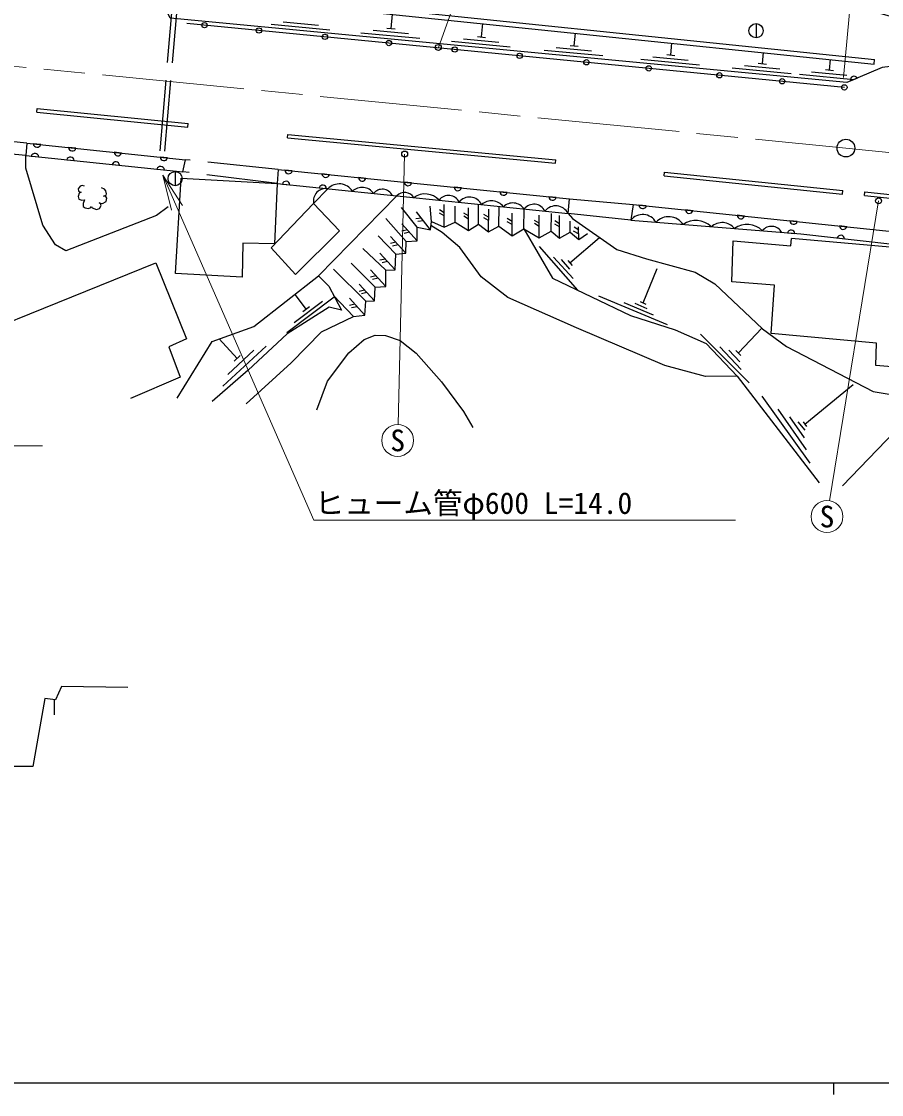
# Model space of a CAD drawing. Units: millimetres at full size, sheet at 1:1000; details may follow other scales. Extents: x 40000 to 680000, y 20000 to 380000.
# Drawn here: x 199306 to 272065, y 204000 to 294736 of the extents above; entities that cross this region are included whole.
import ezdxf
from ezdxf.enums import TextEntityAlignment as Align

# ---------------------------------------------------------------- set-up
doc = ezdxf.new("R2010")
doc.units = ezdxf.units.MM
doc.header["$LTSCALE"] = 1000
doc.linetypes.add('CHAIN', pattern=[18.5, 12, -1.5, 3.5, -1.5])
doc.linetypes.add('DASHED', pattern=[7.5, 6, -1.5])
for name, color, linetype, lineweight in [('M-BGD', 7, 'Continuous', 25), ('M-BMK', 2, 'CHAIN', 13), ('M-BMK-SRVR', 3, 'Continuous', 25), ('M-STR-HTXT', 7, 'Continuous', 13), ('M-STR-STRC', 7, 'Continuous', 25), ('M-TTL-BAND', 7, 'Continuous', 25)]:
    doc.layers.add(name, color=color, linetype=linetype, lineweight=lineweight)
doc.styles.add('ＭＳ ゴシック', font='')
doc.styles.get('ＭＳ ゴシック').set_extended_font_data('MS Gothic')

# ---------------------------------------------------------------- blocks, each defined once
blk = doc.blocks.new('open_arrow')
at = {"color": 0, "linetype": 'Continuous', "lineweight": -2}
blk.add_lwpolyline([(7.5, 1.25), (0, 0), (7.5, -1.25)], dxfattribs=at)

msp = doc.modelspace()

# ---------------------------------------------------------------- linework, layer by layer
at = {"layer": 'M-BGD', "linetype": 'DASHED'}
for p, q in [((212164, 297255), (210954, 283271)), ((212562, 297214), (211352, 283229)), ((199762, 284450), (193718, 285087)), ((199691, 283394), (193660, 283983)), ((221036, 282213), (213192, 283035)), ((220946, 281037), (212971, 282017)), ((245659, 279739), (251046, 279261)), ((250848, 277929), (245550, 278503))]:
    msp.add_line(p, q, dxfattribs=at)
at = {"layer": 'M-BGD'}
for p, q in [((212107, 297261), (271435, 291130)), ((212825, 297589), (271476, 291528)), ((230575, 294149), (230688, 295341)), ((268918, 289164), (213305, 294567)), ((220417, 294509), (225395, 294037)), ((221441, 294713), (224428, 294430)), ((229053, 293992), (232040, 293708)), ((230227, 294182), (230924, 294116)), ((238224, 293424), (238331, 294551)), ((261446, 294553), (261446, 293353)), ((228030, 293787), (233007, 293315)), ((236702, 293266), (239689, 292983)), ((237875, 293457), (238572, 293390)), ((246067, 292680), (246167, 293741)), ((235678, 293062), (240656, 292590)), ((243521, 292319), (248499, 291847)), ((244545, 292523), (247532, 292240)), ((245718, 292713), (246415, 292647)), ((254238, 291905), (254332, 292897)), ((251693, 291544), (256671, 291072)), ((252717, 291748), (255703, 291465)), ((253890, 291938), (254587, 291872)), ((261984, 291171), (262072, 292098)), ((267663, 290632), (267746, 291511)), ((271435, 291130), (271476, 291528)), ((259439, 290809), (264417, 290337)), ((260463, 291014), (263449, 290730)), ((261636, 291204), (262333, 291138)), ((266141, 290475), (269128, 290192)), ((267314, 290665), (268011, 290599)), ((265117, 290271), (269727, 289834)), ((269439, 289713), (270016, 289955)), ((200599, 287079), (200629, 287377)), ((200599, 287079), (213394, 285809)), ((200629, 287377), (213423, 286107)), ((213394, 285809), (213423, 286107)), ((221801, 284891), (221829, 285190)), ((221829, 285190), (244505, 283045)), ((199762, 284450), (213192, 283035)), ((200934, 284326), (200311, 284392)), ((203913, 284013), (203291, 284078)), ((221801, 284891), (244476, 282746)), ((200142, 283347), (200765, 283282)), ((207766, 283607), (207143, 283672)), ((211663, 283196), (211041, 283262)), ((203138, 283036), (203761, 282972)), ((206978, 282639), (207600, 282574)), ((210772, 282245), (211394, 282181)), ((221036, 282213), (245659, 279739)), ((244476, 282746), (244505, 283045)), ((212306, 282047), (212306, 280847)), ((222218, 282094), (221595, 282157)), ((225352, 281779), (224730, 281842)), ((228441, 281469), (227819, 281531)), ((253672, 281689), (253703, 281988)), ((253672, 281689), (268765, 280141)), ((253703, 281988), (268796, 280440)), ((221382, 280992), (222004, 280928)), ((224019, 279350), (225238, 280595)), ((224498, 280671), (225121, 280607)), ((232312, 281080), (231689, 281143)), ((236524, 280657), (235901, 280719)), ((268765, 280141), (268796, 280440)), ((240385, 280269), (239762, 280331)), ((244543, 279851), (243921, 279913)), ((270616, 280021), (270647, 280320)), ((270616, 280021), (282514, 278805)), ((270647, 280320), (282544, 279103)), ((232779, 277330), (231449, 279002)), ((233897, 277114), (232739, 278646)), ((233985, 277825), (233882, 279108)), ((235073, 278568), (234660, 278805)), ((235065, 277330), (235077, 279250)), ((235993, 277775), (236005, 279123)), ((237123, 277064), (237135, 278983)), ((237962, 277584), (237965, 279284)), ((238818, 276944), (238830, 278864)), ((239699, 277415), (239716, 279104)), ((241809, 277189), (241839, 278885)), ((252167, 279144), (251545, 279209)), ((256105, 278735), (255482, 278800)), ((231854, 276140), (230125, 278063)), ((233150, 278102), (232679, 278039)), ((233318, 277880), (232847, 277817)), ((235071, 278290), (234659, 278527)), ((237129, 278023), (236717, 278260)), ((237131, 278302), (236718, 278538)), ((238824, 277904), (238412, 278140)), ((238826, 278182), (238414, 278418)), ((240811, 277556), (240399, 277792)), ((240813, 277834), (240400, 278070)), ((240805, 276596), (240817, 278516)), ((243109, 277684), (242697, 277920)), ((243102, 276446), (243113, 278365)), ((244130, 277000), (244144, 278487)), ((244831, 277638), (244418, 277874)), ((244823, 276400), (244835, 278319)), ((245724, 276919), (245720, 277850)), ((260469, 278282), (259847, 278347)), ((264933, 277819), (264311, 277883)), ((231953, 277111), (231490, 277003)), ((232791, 276200), (231491, 277613)), ((232141, 276907), (231678, 276799)), ((243108, 277406), (242695, 277642)), ((244829, 277359), (244416, 277596)), ((245982, 277038), (246448, 276766)), ((246061, 277372), (246445, 277120)), ((246452, 276307), (246443, 277379)), ((264106, 276864), (264730, 276814)), ((269122, 277384), (268500, 277449)), ((230968, 275070), (229478, 276596)), ((230983, 276062), (230520, 275954)), ((231821, 275151), (230521, 276564)), ((231171, 275857), (230708, 275749)), ((245699, 274319), (248215, 276459)), ((268310, 276430), (268932, 276361)), ((230131, 273710), (228196, 275529)), ((230931, 273739), (229631, 275151)), ((243109, 275715), (246340, 272018)), ((229238, 272279), (227192, 274297)), ((230092, 274650), (229629, 274542)), ((230281, 274445), (229818, 274337)), ((244303, 274816), (245992, 273001)), ((244973, 274610), (245667, 273791)), ((245513, 274537), (245886, 274101)), ((228430, 271088), (225706, 273799)), ((229286, 273225), (228823, 273117)), ((230124, 272314), (228824, 273727)), ((251890, 270953), (253095, 273835)), ((229174, 271102), (227874, 272515)), ((229474, 273021), (229011, 272913)), ((221770, 268427), (225758, 271443)), ((223402, 270414), (222498, 271610)), ((227394, 269801), (225714, 271578)), ((228352, 269912), (227052, 271325)), ((228336, 272013), (227873, 271905)), ((228524, 271809), (228061, 271701)), ((253971, 269074), (248152, 271521)), ((222387, 269270), (224780, 271079)), ((223123, 270203), (223681, 270625)), ((227514, 270823), (227050, 270715)), ((227702, 270618), (227239, 270510)), ((252786, 269890), (250303, 270953)), ((252228, 270435), (251236, 270887)), ((251650, 271071), (252129, 270835)), ((259953, 266703), (261930, 268813)), ((217561, 266245), (216032, 267895)), ((256738, 268304), (260853, 264192)), ((216340, 263886), (220007, 267285)), ((216767, 264896), (218967, 266935)), ((258382, 267215), (260190, 265318)), ((259136, 266952), (260081, 265953)), ((259737, 266919), (260170, 266487)), ((217305, 266007), (217818, 266483)), ((265573, 260676), (269670, 264029)), ((261945, 263045), (265991, 257396)), ((263299, 261958), (265687, 258528)), ((264281, 261294), (265528, 259534)), ((264984, 260882), (265566, 260173)), ((265421, 260869), (265725, 260483)), ((202073, 237395), (202073, 236118))]:
    msp.add_line(p, q, dxfattribs=at)
for points in [[(272744, 288887), (278551, 288338), (278888, 291183), (275159, 291200), (272125, 290841), (269142, 289588), (211899, 295015), (211092, 296646), (211770, 298373), (219400, 308655), (220212, 308144), (221016, 308209), (221851, 309680), (277876, 293752), (275904, 291197)], [(199762, 284450), (199691, 283394), (212971, 282017), (213192, 283035)], [(211723, 279061), (210740, 278341), (203058, 275351), (202176, 275846), (201106, 277504), (199675, 282345), (199691, 283394)], [(221036, 282213), (220946, 281037), (245550, 278503), (245659, 279739)], [(204633, 280798), (204442, 280866), (204273, 280798), (204114, 280598), (204144, 280403), (204268, 280314), (204358, 280297), (204199, 280206), (204103, 279922), (204151, 279717), (204422, 279613), (204644, 279642), (204529, 279347), (204524, 279097), (204710, 278983), (204983, 278926), (205170, 279010), (205219, 279102), (205298, 278978), (205646, 278824), (205906, 278926), (206055, 279166), (205992, 279333), (205886, 279411), (206176, 279339), (206463, 279508), (206543, 279806), (206436, 279922), (206244, 279969), (206480, 280036), (206513, 280169), (206451, 280424), (206328, 280559), (206070, 280676)], [(212470, 262896), (215441, 267662), (218969, 268954), (224443, 273228), (231058, 279996)], [(251046, 279261), (250848, 277929), (265227, 276774), (283302, 274758), (282975, 276056)], [(251046, 279261), (281093, 276141), (282975, 276056)], [(227394, 269801), (228352, 269912), (228430, 271088), (229174, 271102), (229238, 272279), (230124, 272314), (230131, 273710), (230931, 273739), (230968, 275070), (231821, 275151), (231854, 276140), (232791, 276200), (232779, 277330), (233897, 277114), (233985, 277825), (235065, 277330), (235993, 277775), (237123, 277064), (237962, 277584), (238818, 276944), (239699, 277415), (240805, 276596), (241809, 277189), (243102, 276446), (244130, 277000), (244823, 276400), (245724, 276919), (246452, 276307), (247203, 276815)], [(245550, 278503), (245908, 278071), (249665, 275446), (252188, 274659), (256287, 273527), (257954, 272539), (261997, 268751), (264012, 267239), (271359, 263458), (272884, 263182), (282209, 267288), (284640, 267499), (288730, 267195), (291862, 266845), (301867, 268234), (305682, 269187), (307140, 270173), (308720, 271631), (309536, 272304)], [(259847, 264741), (257168, 264702), (253727, 265657), (246251, 268820), (240465, 271397), (238185, 273138), (236399, 275632), (234900, 276899), (233941, 277470)], [(241809, 277189), (244229, 273031), (250821, 269868), (254595, 268650), (257218, 267498), (259847, 264741), (266780, 255724)], [(290241, 268809), (290690, 274060), (264453, 276383)], [(187095, 264813), (210669, 274329), (213279, 267908), (211769, 267211), (212743, 264667), (208524, 262850)], [(224443, 273228), (225295, 272362), (226379, 270336), (225332, 270581), (221779, 268314), (218479, 265255), (215435, 262601)], [(218307, 262415), (222116, 265878), (224688, 268487), (227394, 269801)], [(290241, 268809), (277150, 269956), (277114, 268120), (278499, 267957), (278187, 266064), (276378, 266185), (276320, 265243), (271575, 265647), (271646, 267532), (262727, 268360)], [(224292, 261906), (225191, 264316), (226989, 266705), (228305, 267844), (229226, 268217), (230103, 268195), (231338, 267761), (232690, 266683), (234839, 264272), (236702, 261752), (237492, 260394)], [(268762, 255482), (274662, 261588), (276479, 262473), (278064, 262477), (280068, 262140), (282695, 260753), (284848, 259234), (281847, 254649)], [(208306, 238422), (202695, 238506), (202199, 237381), (201271, 237483), (200272, 231728), (198409, 231728), (196882, 237159), (183494, 237159), (183494, 238430), (182559, 238430), (182559, 237159), (139717, 237159), (134993, 230179)]]:
    msp.add_lwpolyline(points, dxfattribs=at)
for points in [[(220946, 281037), (220726, 275925), (218037, 275991), (217965, 273125), (212331, 273428), (212807, 281498)], [(224019, 279350), (226219, 277029), (222483, 273354), (220418, 275604)]]:
    msp.add_lwpolyline(points, close=True, dxfattribs=at)
at = {"layer": 'M-BGD', "linetype": 'DASHED'}
msp.add_lwpolyline([(262727, 268360), (263009, 272438), (259399, 272716), (259505, 276179), (264380, 275765), (264453, 276383)], dxfattribs=at)
at = {"layer": 'M-BGD'}
for centre, radius in [((214791, 294423), 225), ((219398, 293975), 225), ((261446, 293953), 600), ((224979, 293433), 225), ((230393, 292907), 225), ((235961, 292366), 225), ((241443, 291833), 225), ((247095, 291284), 225), ((252368, 290772), 225), ((258351, 290190), 225), ((263656, 289675), 225), ((268918, 289164), 225), ((212306, 281447), 600)]:
    msp.add_circle(centre, radius, dxfattribs=at)
for centre, radius, start, end in [((269748, 289784), 318, 32.67019, 192.88792), ((200628, 284413), 318, 183.87946, 344.09719), ((203608, 284100), 318, 183.87946, 344.09719), ((200448, 283260), 318, 3.97369, 164.19142), ((203444, 282950), 318, 3.97369, 164.19142), ((207460, 283694), 318, 183.87946, 344.09719), ((211358, 283283), 318, 183.87946, 344.09719), ((207283, 282552), 318, 3.97369, 164.19142), ((211077, 282159), 318, 3.97369, 164.19142), ((221912, 282180), 318, 184.15318, 344.37092), ((225046, 281865), 318, 184.15318, 344.37092), ((228135, 281554), 318, 184.15318, 344.37092), ((221687, 280906), 318, 4.00896, 164.22669), ((225061, 279550), 1060, 80.38847, 190.84994), ((224804, 280585), 318, 4.00896, 164.22669), ((226191, 279674), 1326, 32.27071, 135.96494), ((228122, 279535), 1171, 34.50044, 133.7352), ((229829, 279596), 956, 27.33349, 140.90216), ((232006, 281166), 318, 184.15318, 344.37092), ((236218, 280742), 318, 184.15318, 344.37092), ((231719, 279337), 933, 33.16014, 135.07551), ((233448, 278522), 1630, 42.6403, 125.59536), ((235437, 279052), 977, 24.247, 143.98865), ((237216, 278751), 1133, 26.54068, 141.69497), ((239063, 278294), 1273, 37.36119, 130.87446), ((240079, 280354), 318, 184.15318, 344.37092), ((244238, 279936), 318, 184.15318, 344.37092), ((240879, 278220), 1168, 34.70379, 133.53186), ((242659, 278244), 1040, 26.27897, 141.95669), ((244506, 277978), 1168, 26.67826, 141.5574), ((251862, 279231), 318, 183.96385, 344.18158), ((255799, 278822), 318, 183.96385, 344.18158), ((251859, 277115), 1298, 29.62342, 141.19283), ((254058, 276775), 1453, 33.31889, 137.49736), ((256353, 276023), 1890, 45.92214, 124.89412), ((258575, 276372), 1357, 38.83353, 131.98272), ((260163, 278369), 318, 183.96385, 344.18158), ((264628, 277905), 318, 183.96385, 344.18158), ((260698, 275777), 1796, 44.42908, 126.38716), ((262759, 276420), 992, 29.0878, 141.72847), ((264414, 276784), 318, 5.29926, 165.51699), ((268817, 277471), 318, 183.96385, 344.18158), ((268615, 276341), 318, 3.52782, 163.74555)]:
    msp.add_arc(centre, radius, start, end, dxfattribs=at)
at = {"layer": 'M-BMK'}
msp.add_lwpolyline([(69861, 284264), (93323, 288855), (107216, 291244), (119523, 292916), (124443, 293482), (137622, 294467), (149977, 294661), (164207, 294273), (169344, 293831), (269048, 284031), (368900, 273873), (386988, 272361), (400686, 271448), (416890, 271352), (430176, 271865), (468355, 274288), (569183, 282698)], dxfattribs=at)
at = {"layer": 'M-BMK-SRVR'}
msp.add_circle((269048, 284031), 750, dxfattribs=at)
at = {"layer": 'M-STR-HTXT'}
for p, q in [((268847, 290003), (271692, 321042)), ((234573, 292543), (240392, 308579)), ((231722, 283528), (231165, 260660)), ((271814, 279564), (267666, 254204))]:
    msp.add_line(p, q, dxfattribs=at)
for points in [[(177584, 284802), (165413, 258851), (201095, 258851)], [(211262, 281731), (224036, 252568), (259718, 252568)]]:
    msp.add_lwpolyline(points, dxfattribs=at)
for centre in [(231132, 259311), (267448, 252872)]:
    msp.add_circle(centre, 1350, dxfattribs=at)
at = {"layer": 'M-STR-STRC'}
for centre in [(234573, 292543), (231722, 283528), (271814, 279564)]:
    msp.add_circle(centre, 250, dxfattribs=at)
at = {"layer": 'M-TTL-BAND'}
for p, q in [((40000, 205000), (579000, 205000)), ((268000, 205000), (268000, 204000))]:
    msp.add_line(p, q, dxfattribs=at)

# ---------------------------------------------------------------- block references
at = {"layer": 'M-STR-HTXT', "xscale": 400, "yscale": 400, "rotation": 293.7}
msp.add_blockref('open_arrow', (211262, 281731), dxfattribs=at)

# ---------------------------------------------------------------- texts
at = {"layer": 'M-STR-HTXT', "style": 'ＭＳ ゴシック'}
for p in [(231132, 259311), (267448, 252872)]:
    msp.add_text('S', height=1833, dxfattribs=at).set_placement(p, align=Align.MIDDLE_CENTER)
msp.add_text('ヒューム管φ600 L=14.0', height=1833, dxfattribs=at).set_placement((224110, 254012), align=Align.MIDDLE_LEFT)

doc.saveas('drawing.dxf')
